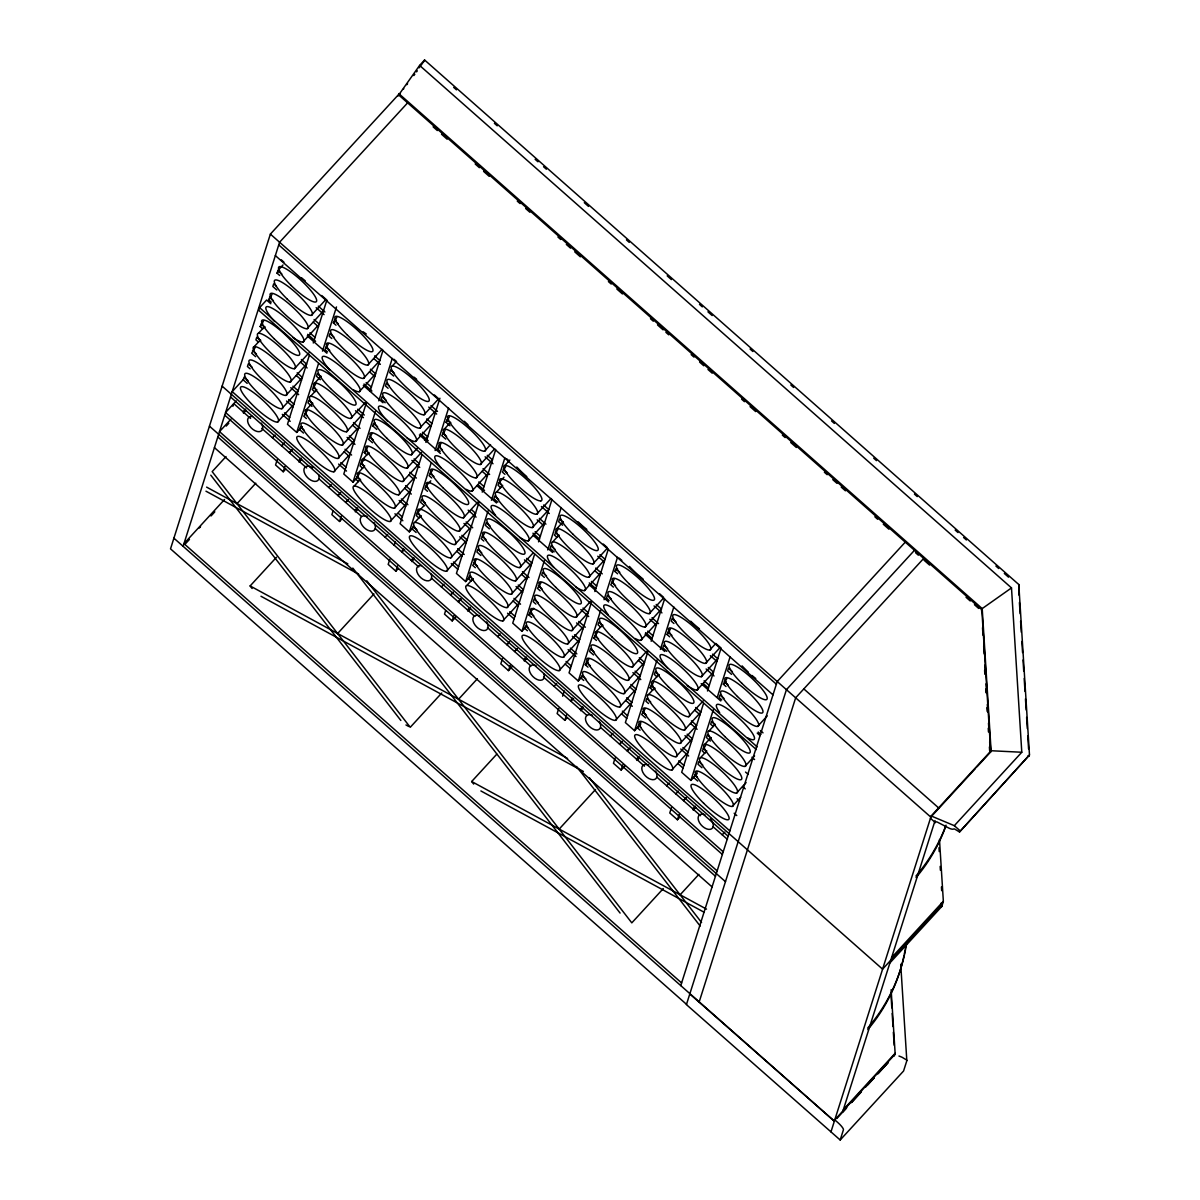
<?xml version="1.0" encoding="UTF-8"?>
<svg xmlns="http://www.w3.org/2000/svg" width="1200" height="1200" viewBox="0 0 1200 1200"><rect width="100%" height="100%" fill="white"/><g stroke="black" fill="none" stroke-linecap="round" stroke-linejoin="round"><path stroke-width="1.5" d="M976.995 766.845L990.735 751.89L981.825 609.735L398.415 94.725L270.375 234.105L170.52 548.85L686.595 1004.415M183.12 546.315L279.585 242.235L407.625 102.855M270.81 303.735L266.61 300.03L259.605 307.65L258.75 310.32L756.39 749.61M232.905 406.275L233.745 403.605L236.415 400.995M255.06 347.76L251.685 353.19L255.63 356.67M262.785 328.845L260.145 326.52L263.535 321.09M271.245 302.16L268.605 299.835L271.995 294.42M279.705 275.49L277.065 273.165L277.92 270.495L282.99 264.975M309.345 355.365L287.475 424.29L296.7 432.435L301.65 427.035M313.275 342.99L326.73 300.57M277.2 459.765L275.55 464.985L283.23 471.765L285.75 469.02M935.34 822.57A12.03 2.49 42.6 0 1 937.365 822.12L949.155 828.225A26.625 5.49 42.6 0 0 953.64 829.02A9.87 2.04 42.6 0 1 954.66 829.05L959.52 831.975L1029.48 754.965L1018.8 584.535L424.59 60L419.61 65.43L398.055 95.88L400.215 93.51M283.23 471.765L284.88 466.545M296.7 432.435L318.555 363.495M322.485 351.12L336.495 306.93M303.495 433.065L299.535 429.57L300.39 426.915L304.335 430.395M307.155 410.805L303.765 416.235L306.405 418.56M315.615 384.135L312.24 389.565L314.865 391.89M328.305 344.13L324.93 349.56L327.555 351.885M336.015 325.2L333.39 322.875L336.765 317.46M424.59 60L423.42 62.205M366.225 403.305L343.8 474.015L353.01 482.145L356.73 478.095M370.14 390.93L383.04 350.28M332.97 511.23L331.875 514.695L339.555 521.475L342.06 518.745M339.555 521.475L341.205 516.27M353.01 482.145L375.435 411.45M378.795 400.845L392.265 358.41M359.235 473.865L355.86 479.295L358.485 481.62M364.74 459.15L360.93 463.29L360.09 465.945L362.715 468.27M366.96 454.935L364.32 452.61L367.695 447.195M371.925 433.845L368.55 439.275L372.495 442.77M376.725 429.435L372.78 425.94L373.635 423.27L377.58 426.765M421.98 454.785L400.11 523.725L409.32 531.855L413.04 527.82M425.91 442.41L439.92 398.235M389.835 559.215L388.185 564.405L395.865 571.185L398.385 568.455M394.23 545.34L395.34 541.875M395.865 571.185L397.515 565.995M401.91 552.12L403.02 548.655M409.32 531.855L431.19 462.93M435.12 450.555L448.575 408.135M423.585 506.1L417.255 513L416.4 515.67L419.04 517.995M430.785 480.81L425.715 486.33L424.875 488.985L427.5 491.31M432.48 470.235L429.105 475.65L431.73 477.975M440.19 451.305L437.565 448.98L440.94 443.55M445.17 430.215L441.795 435.645L445.74 439.125M449.97 425.79L446.025 422.31L449.4 416.88M478.86 502.74L456.435 573.435L465.645 581.58L469.365 577.53M482.22 492.135L495.675 449.715M445.605 610.65L444.51 614.13L452.19 620.91L455.955 616.8M452.19 620.91L453.84 615.69M465.645 581.58L488.07 510.87M491.43 500.265L504.885 457.845M476.1 559.95L472.725 565.38L475.35 567.705M484.56 533.28L481.185 538.71L483.81 541.035M504.015 477.18L498.96 482.685L498.105 485.355L500.745 487.68M505.725 466.59L502.335 472.02L504.975 474.345M534.615 554.22L512.745 623.145L521.955 631.29L525.675 627.24M538.53 541.845L552 499.425M502.47 658.62L500.82 663.84L508.5 670.62L512.265 666.51M508.5 670.62L510.15 665.4M521.955 631.29L544.395 560.58M547.755 549.975L561.21 507.555M531.675 617.415L529.035 615.09L529.89 612.42L533.685 608.295M540.885 582.99L537.495 588.42L540.135 590.745M557.805 529.65L554.43 535.065L557.055 537.39M591.495 602.16L569.055 672.87L578.28 681L581.985 676.95M594.855 591.555L608.31 549.135M558.78 708.36L557.13 713.55L564.81 720.33L567.33 717.6M562.635 696.21L564.285 691.02M564.81 720.33L566.46 715.125M571.965 697.8L570.87 701.265L573.54 698.595M578.28 681L600.705 610.305M604.065 599.7L617.52 557.265M587.985 667.125L585.36 664.815L588.735 659.385M596.445 640.455L593.82 638.13L597.195 632.715M614.115 579.36L610.74 584.79L613.38 587.115M617.61 573.78L614.97 571.455L615.825 568.785L619.77 572.265M647.805 651.87L625.38 722.58L634.59 730.71L640.785 723.975M651.165 641.265L664.62 598.845M615.105 758.055L613.455 763.275L621.135 770.04L624.9 765.945M621.135 770.04L622.785 764.835M634.59 730.71L657.015 660.015M660.39 649.41L673.845 606.99M640.83 722.43L637.44 727.86L640.08 730.185M645.06 709.095L641.67 714.525L645.63 718.005M652.77 690.165L650.13 687.855L653.52 682.425M669.69 636.825L667.065 634.5L670.44 629.07M703.56 703.365L681.69 772.29L690.915 780.435L697.095 773.685M707.49 690.99L720.945 648.57M671.43 807.765L669.765 812.985L677.445 819.765L679.965 817.02M677.445 819.765L679.11 814.545M690.915 780.435L713.34 709.725M717.27 697.35L730.155 656.7M697.14 772.14L693.765 777.57L697.71 781.065M705.6 745.47L702.225 750.9L704.85 753.225M726.015 686.535L723.375 684.21L726.75 678.795M680.76 985.605L777.225 681.525L905.265 542.145M699.195 1001.88L795.66 697.8L923.7 558.42M981.465 610.89L982.2 608.595L1011.495 587.91L419.61 65.43M898.965 1056.045A9.555 2.16 19.5 0 1 902.145 1057.305L906.39 1059.87A7.695 1.74 19.5 0 1 906.81 1060.785L903.57 1071L840.18 1140L830.97 1131.87L931.185 815.97L991.095 750.735L982.2 608.595L398.775 93.585M935.055 820.59L842.52 1112.295L846.315 1108.185M840.18 1140L843.435 1129.77A8.235 1.695 42.6 0 0 837.855 1122.57L834.78 1119.855L894.765 1054.56M1018.8 584.535L1018.965 595.14M959.52 831.975L1029.48 754.965M941.64 906.45L942.495 903.78L882.585 969.15L222.135 386.145M894.27 1055.97L895.125 1053.3L891.135 989.715M889.905 962.925L941.655 906.6L943.35 901.26L939.48 839.535M990.735 751.89L991.095 750.735L1021.785 752.25L1011.495 587.91M419.82 66.765L422.7 63.06M413.835 75.585L414.825 74.265M406.815 84.675L407.58 83.76M277.065 273.165L279.6 270.405M268.605 299.835L271.14 297.075M260.145 326.52L262.68 323.76M308.865 352.98L294.42 368.7A25.275 5.22 42.6 0 1 269.985 352.14A25.785 5.325 42.6 0 1 258.45 333.3L264.72 326.505M305.835 365.01L290.19 382.035A25.275 5.22 42.6 0 1 265.755 365.475A25.785 5.325 42.6 0 1 254.22 346.635L260.49 339.84M243.615 379.2L232.2 391.62L729.84 830.91M311.34 315.345L325.785 299.625M307.11 328.695A25.785 5.325 42.6 0 0 295.575 309.855A25.275 5.22 42.6 0 0 271.14 293.295A25.785 5.325 42.6 0 0 282.675 312.12A25.275 5.22 42.6 0 0 307.11 328.695L322.755 311.655M230.925 419.205L219.51 431.625L717.15 870.915M293.04 337.635A25.275 5.22 42.6 0 0 302.88 342.03L317.325 326.295M226.215 426.075L228.81 423.255M333.39 322.875L335.925 320.115M226.02 456.555L212.175 471.63L410.25 727.29L441.735 693.015M285.96 395.385A25.785 5.325 42.6 0 0 274.425 376.545A25.275 5.22 42.6 0 0 249.99 359.97A25.785 5.325 42.6 0 0 261.525 378.81A25.275 5.22 42.6 0 0 285.96 395.385L301.605 378.345M281.73 408.72A25.785 5.325 42.6 0 0 270.195 389.88A25.275 5.22 42.6 0 0 245.76 373.305A25.785 5.325 42.6 0 0 257.295 392.145A25.275 5.22 42.6 0 0 281.73 408.72L297.375 391.68M277.5 422.055A25.785 5.325 42.6 0 0 265.965 403.215A25.275 5.22 42.6 0 0 241.53 386.655A25.785 5.325 42.6 0 0 253.065 405.48A25.275 5.22 42.6 0 0 277.5 422.055L293.145 405.015M365.175 402.69L350.73 418.41A25.275 5.22 42.6 0 1 326.31 401.85A25.785 5.325 42.6 0 1 314.775 383.01L321.03 376.215M362.145 414.72L346.5 431.745A25.275 5.22 42.6 0 1 322.08 415.185A25.785 5.325 42.6 0 1 310.53 396.345L316.8 389.55M356.715 429.36L342.27 445.08A25.275 5.22 42.6 0 1 317.85 428.52A25.785 5.325 42.6 0 1 306.3 409.695L312.57 402.885M224.535 499.5L183.975 543.66L681.615 982.95M185.655 543.555L189.465 539.415M211.02 515.97L214.815 511.83M284.13 443.13L281.61 445.875L284.28 443.25M299.535 429.57L302.07 426.81M237 503.67L255.795 483.21M367.665 365.07A25.785 5.325 42.6 0 0 356.13 346.23A25.275 5.22 42.6 0 0 331.695 329.67A25.785 5.325 42.6 0 0 343.23 348.51A25.275 5.22 42.6 0 0 367.665 365.07L382.095 349.335M291.81 449.91L289.29 452.655L291.96 450.03M363.435 378.405A25.785 5.325 42.6 0 0 351.9 359.58A25.275 5.22 42.6 0 0 327.465 343.005A25.785 5.325 42.6 0 0 339 361.845A25.275 5.22 42.6 0 0 363.435 378.405L379.08 361.365M353.565 389.94A25.275 5.22 42.6 0 0 359.205 391.74L374.835 374.7M392.235 366.045A25.275 5.22 42.6 0 1 416.67 382.62A25.785 5.325 42.6 0 1 428.205 401.445A25.275 5.22 42.6 0 1 403.77 384.885A25.785 5.325 42.6 0 1 392.235 366.045L396 361.965M338.04 458.43A25.785 5.325 42.6 0 0 326.505 439.59A25.275 5.22 42.6 0 0 302.07 423.03A25.785 5.325 42.6 0 0 313.62 441.855A25.275 5.22 42.6 0 0 338.04 458.43L353.685 441.39M372.78 425.94L375.315 423.18M333.81 471.765A25.785 5.325 42.6 0 0 322.275 452.925A25.275 5.22 42.6 0 0 297.84 436.365A25.785 5.325 42.6 0 0 309.375 455.205A25.275 5.22 42.6 0 0 333.81 471.765L348.255 456.045M364.32 452.61L366.855 449.85M414.24 477.765L398.595 494.805A25.275 5.22 42.6 0 1 374.16 478.245A25.785 5.325 42.6 0 1 362.625 459.405L368.88 452.595M252.105 588.495L250.125 585.945L276.525 557.205M410.01 491.1L394.35 508.14A25.275 5.22 42.6 0 1 369.93 491.58A25.785 5.325 42.6 0 1 358.395 472.74L364.65 465.93M340.455 492.84L337.935 495.585L340.59 492.96M405.78 504.435L390.12 521.475A25.275 5.22 42.6 0 1 365.7 504.915A25.785 5.325 42.6 0 1 354.165 486.075L360.42 479.28M423.975 414.78A25.785 5.325 42.6 0 0 412.44 395.955A25.275 5.22 42.6 0 0 388.005 379.38A25.785 5.325 42.6 0 0 399.54 398.22A25.275 5.22 42.6 0 0 423.975 414.78L438.42 399.06M419.745 428.13A25.785 5.325 42.6 0 0 408.21 409.29A25.275 5.22 42.6 0 0 383.775 392.715A25.785 5.325 42.6 0 0 395.31 411.555A25.275 5.22 42.6 0 0 419.745 428.13L435.39 411.075M407.19 438.06A25.275 5.22 42.6 0 0 415.515 441.465L429.96 425.73M411.285 454.785L417.3 448.245M424.515 440.37L426.93 437.76M446.025 422.31L448.56 419.55M407.055 468.135A25.785 5.325 42.6 0 0 395.52 449.295A25.275 5.22 42.6 0 0 371.085 432.735A25.785 5.325 42.6 0 0 382.62 451.56A25.275 5.22 42.6 0 0 407.055 468.135L421.5 452.4M494.73 448.77L480.285 464.49A25.275 5.22 42.6 0 1 455.865 447.93A25.785 5.325 42.6 0 1 444.33 429.09L450.585 422.295M402.825 481.47A25.785 5.325 42.6 0 0 391.29 462.63A25.275 5.22 42.6 0 0 366.855 446.07A25.785 5.325 42.6 0 0 378.39 464.895A25.275 5.22 42.6 0 0 402.825 481.47L418.47 464.43M437.565 448.98L440.1 446.22M466.32 540.825L450.675 557.85A25.275 5.22 42.6 0 1 426.24 541.29A25.785 5.325 42.6 0 1 414.705 522.45L420.975 515.655M484.53 451.17A25.785 5.325 42.6 0 0 472.995 432.33A25.275 5.22 42.6 0 0 448.56 415.755A25.785 5.325 42.6 0 0 460.095 434.595A25.275 5.22 42.6 0 0 484.53 451.17L490.545 444.6M476.07 477.84A25.785 5.325 42.6 0 0 464.535 459A25.275 5.22 42.6 0 0 440.1 442.425A25.785 5.325 42.6 0 0 451.635 461.265A25.275 5.22 42.6 0 0 476.07 477.84L491.7 460.8M337.605 633.525L373.95 593.97M466.2 489.36A25.275 5.22 42.6 0 0 471.84 491.175L487.47 474.135M540.84 500.88A25.275 5.22 42.6 0 1 516.405 484.305A25.785 5.325 42.6 0 1 504.87 465.465L509.88 460.035M463.38 517.845A25.785 5.325 42.6 0 0 451.83 499.005A25.275 5.22 42.6 0 0 427.395 482.445A25.785 5.325 42.6 0 0 438.945 501.285A25.275 5.22 42.6 0 0 463.38 517.845L477.81 502.11M459.135 531.18A25.785 5.325 42.6 0 0 447.6 512.355A25.275 5.22 42.6 0 0 423.165 495.78A25.785 5.325 42.6 0 0 434.715 514.62A25.275 5.22 42.6 0 0 459.15 531.18L474.78 514.14M548.025 510.51L532.38 527.55A25.275 5.22 42.6 0 1 507.945 510.975A25.785 5.325 42.6 0 1 496.41 492.15L502.68 485.34M454.905 544.515A25.785 5.325 42.6 0 0 443.37 525.69A25.275 5.22 42.6 0 0 418.935 509.115A25.785 5.325 42.6 0 0 430.47 527.955A25.275 5.22 42.6 0 0 454.905 544.515L469.35 528.795M446.445 571.2A25.785 5.325 42.6 0 0 434.91 552.36A25.275 5.22 42.6 0 0 410.475 535.785A25.785 5.325 42.6 0 0 422.01 554.625A25.275 5.22 42.6 0 0 446.445 571.2L460.89 555.465M453.075 592.275L450.57 595.005L453.225 592.395M466.8 585.51A25.275 5.22 42.6 0 1 491.235 602.07A25.785 5.325 42.6 0 1 502.77 620.91A25.275 5.22 42.6 0 1 478.335 604.335A25.785 5.325 42.6 0 1 466.8 585.51L473.055 578.7M536.61 514.215A25.785 5.325 42.6 0 0 525.075 495.375A25.275 5.22 42.6 0 0 500.64 478.815A25.785 5.325 42.6 0 0 512.175 497.64A25.275 5.22 42.6 0 0 536.61 514.215L551.055 498.48M460.755 599.055L458.25 601.785L460.905 599.175M519.825 537.48A25.275 5.22 42.6 0 0 528.15 540.885L543.795 523.845M519.69 567.555A25.785 5.325 42.6 0 0 508.155 548.73A25.275 5.22 42.6 0 0 483.72 532.155A25.785 5.325 42.6 0 0 495.255 550.995A25.275 5.22 42.6 0 0 519.69 567.555L532.92 553.14M607.365 548.19L592.92 563.925A25.275 5.22 42.6 0 1 568.5 547.365A25.785 5.325 42.6 0 1 556.965 528.525L563.22 521.715M515.46 580.905A25.785 5.325 42.6 0 0 503.925 562.065A25.275 5.22 42.6 0 0 479.49 545.49A25.785 5.325 42.6 0 0 491.025 564.33A25.275 5.22 42.6 0 0 515.46 580.905L531.105 563.865M604.335 560.22L588.69 577.26A25.275 5.22 42.6 0 1 564.27 560.7A25.785 5.325 42.6 0 1 552.72 541.86L558.99 535.05M511.23 594.24A25.785 5.325 42.6 0 0 499.695 575.4A25.275 5.22 42.6 0 0 475.26 558.825A25.785 5.325 42.6 0 0 486.795 577.665A25.275 5.22 42.6 0 0 511.23 594.24L526.875 577.2M507 607.575A25.785 5.325 42.6 0 0 495.465 588.735A25.275 5.22 42.6 0 0 471.03 572.16A25.785 5.325 42.6 0 0 482.565 591A25.275 5.22 42.6 0 0 507 607.575L522.645 590.535M502.755 620.91L518.415 603.87M529.035 615.09L531.57 612.33M509.4 641.985L506.88 644.73L509.55 642.105M458.55 699.255L477.345 678.78M517.08 648.765L514.56 651.51L517.23 648.885M576.135 587.205A25.275 5.22 42.6 0 0 584.475 590.595L600.105 573.555M614.97 571.455L617.505 568.695M576 617.28A25.785 5.325 42.6 0 0 564.465 598.44A25.275 5.22 42.6 0 0 540.03 581.865A25.785 5.325 42.6 0 0 551.565 600.705A25.275 5.22 42.6 0 0 576 617.28L590.445 601.545M571.77 630.615A25.785 5.325 42.6 0 0 560.235 611.775A25.275 5.22 42.6 0 0 535.8 595.2A25.785 5.325 42.6 0 0 547.335 614.04A25.275 5.22 42.6 0 0 571.77 630.615L587.415 613.575M567.54 643.95A25.785 5.325 42.6 0 0 556.005 625.11A25.275 5.22 42.6 0 0 531.57 608.55A25.785 5.325 42.6 0 0 543.105 627.375A25.275 5.22 42.6 0 0 567.54 643.95L583.185 626.91M563.31 657.285L578.955 640.245M559.08 670.62A25.785 5.325 42.6 0 0 547.545 651.78A25.275 5.22 42.6 0 0 523.11 635.22A25.785 5.325 42.6 0 0 534.645 654.06A25.275 5.22 42.6 0 0 559.08 670.62L574.725 653.58M646.755 651.255L632.31 666.975A25.275 5.22 42.6 0 1 607.89 650.415A25.785 5.325 42.6 0 1 596.355 631.59L602.61 624.78M593.82 638.13L596.355 635.37M473.655 784.065L471.675 781.515L496.83 754.14M585.36 664.815L587.895 662.055M649.245 613.635A25.785 5.325 42.6 0 0 637.71 594.81A25.275 5.22 42.6 0 0 613.275 578.235A25.785 5.325 42.6 0 0 624.81 597.075A25.275 5.22 42.6 0 0 649.245 613.635L663.69 597.915M645.015 626.985A25.785 5.325 42.6 0 0 633.48 608.145A25.275 5.22 42.6 0 0 609.045 591.57A25.785 5.325 42.6 0 0 620.58 610.41A25.275 5.22 42.6 0 0 645.015 626.985L660.66 609.945M640.785 640.305L656.43 623.28M667.065 634.5L669.585 631.74M628.095 680.325A25.785 5.325 42.6 0 0 616.56 661.485A25.275 5.22 42.6 0 0 592.125 644.925A25.785 5.325 42.6 0 0 603.66 663.75A25.275 5.22 42.6 0 0 628.095 680.325L643.74 663.285M623.865 693.66A25.785 5.325 42.6 0 0 612.33 674.82A25.275 5.22 42.6 0 0 587.895 658.26A25.785 5.325 42.6 0 0 599.43 677.1A25.275 5.22 42.6 0 0 623.865 693.66L639.51 676.62M619.635 706.995A25.785 5.325 42.6 0 0 608.1 688.17A25.275 5.22 42.6 0 0 583.665 671.595A25.785 5.325 42.6 0 0 595.2 690.435A25.275 5.22 42.6 0 0 619.635 706.995L635.28 689.955M615.405 720.33A25.785 5.325 42.6 0 0 603.87 701.505A25.275 5.22 42.6 0 0 579.435 684.93A25.785 5.325 42.6 0 0 590.97 703.77A25.275 5.22 42.6 0 0 615.405 720.345L631.035 703.29M703.08 700.98L688.635 716.7A25.275 5.22 42.6 0 1 664.2 700.14A25.785 5.325 42.6 0 1 652.665 681.3L658.935 674.49M650.13 687.855L652.665 685.095M700.05 712.995L684.405 730.035A25.275 5.22 42.6 0 1 659.97 713.475A25.785 5.325 42.6 0 1 648.435 694.635L654.705 687.825M622.035 741.42L619.515 744.15L622.185 741.525M709.8 650.025A25.785 5.325 42.6 0 0 698.25 631.185A25.275 5.22 42.6 0 0 673.815 614.61A25.785 5.325 42.6 0 0 685.365 633.45A25.275 5.22 42.6 0 0 709.8 650.025L715.8 643.455L721.185 648.135M705.57 663.36A25.785 5.325 42.6 0 0 694.02 644.52A25.275 5.22 42.6 0 0 669.585 627.945A25.785 5.325 42.6 0 0 681.135 646.785A25.275 5.22 42.6 0 0 705.57 663.36L720 647.625M629.715 748.2L627.195 750.93L629.865 748.305M559.155 829.11L595.5 789.54M701.34 676.695A25.785 5.325 42.6 0 0 689.79 657.855A25.275 5.22 42.6 0 0 665.355 641.28A25.785 5.325 42.6 0 0 676.905 660.12A25.275 5.22 42.6 0 0 701.34 676.695L716.97 659.655M687.27 685.635A25.275 5.22 42.6 0 0 697.095 690.03L712.74 672.99M723.375 684.21L725.91 681.45M680.175 743.37A25.785 5.325 42.6 0 0 668.64 724.545A25.275 5.22 42.6 0 0 644.205 707.97A25.785 5.325 42.6 0 0 655.74 726.81A25.275 5.22 42.6 0 0 680.175 743.37L695.82 726.33M675.945 756.72A25.785 5.325 42.6 0 0 664.41 737.88A25.275 5.22 42.6 0 0 639.975 721.305A25.785 5.325 42.6 0 0 651.51 740.145A25.275 5.22 42.6 0 0 675.945 756.72L691.59 739.68M671.715 770.055A25.785 5.325 42.6 0 0 660.18 751.215A25.275 5.22 42.6 0 0 635.745 734.64A25.785 5.325 42.6 0 0 647.28 753.48A25.275 5.22 42.6 0 0 671.715 770.055L687.36 753.015M754.575 755.925L744.945 766.41A25.275 5.22 42.6 0 1 720.525 749.85A25.785 5.325 42.6 0 1 708.99 731.01L715.245 724.215M704.76 744.345A25.275 5.22 42.6 0 1 729.195 760.92A25.785 5.325 42.6 0 1 740.73 779.76A25.275 5.22 42.6 0 1 716.295 763.185A25.785 5.325 42.6 0 1 704.76 744.345L711.015 737.55M746.115 782.595L736.485 793.08A25.275 5.22 42.6 0 1 712.065 776.52A25.785 5.325 42.6 0 1 700.53 757.68L706.785 750.885M675.84 793.86L678.345 791.13M686.025 797.91L683.52 800.64L686.175 798.03M914.49 550.29L786.435 689.67L686.415 1004.61L830.97 1131.87M757.65 726.405A25.785 5.325 42.6 0 0 746.115 707.565A25.275 5.22 42.6 0 0 721.68 691.005A25.785 5.325 42.6 0 0 733.215 709.83A25.275 5.22 42.6 0 0 757.65 726.405L767.265 715.92M732.27 806.43A25.785 5.325 42.6 0 0 720.735 787.59A25.275 5.22 42.6 0 0 696.3 771.015A25.785 5.325 42.6 0 0 707.835 789.855A25.275 5.22 42.6 0 0 732.27 806.43L740.685 797.25M663.285 888.585L631.8 922.86L366.825 580.845M680.1 894.825L698.895 874.35M975.585 768.375L930.81 817.11L270.375 234.105M931.185 815.97L954.315 825.675L1021.785 752.25M891.6 957.585L943.35 901.26M843.375 1109.625L895.125 1053.3M836.85 1118.475L846.825 1107.57M851.82 1102.125L860.565 1092.585M865.545 1087.14L874.29 1077.6M878.025 1073.52L888.015 1062.63M851.355 1102.68L861.465 1091.685M867.765 1084.83L874.08 1077.96M877.86 1073.835L887.955 1062.84M242.97 411.75L245.625 409.125M243.45 413.1L246.105 410.49M272.4 437.73L275.055 435.12M298.515 460.785L301.17 458.16M298.995 462.135L301.65 459.525M328.725 487.44L331.38 484.83M354.825 510.495L357.495 507.87M355.32 511.86L357.975 509.235M385.035 537.165L387.69 534.54M401.925 552.075L404.595 549.45M411.15 560.205L413.805 557.595M411.63 561.57L414.285 558.945M441.345 586.875L444.015 584.25M467.46 609.93L470.13 607.305M467.94 611.28L470.61 608.655M497.67 636.585L500.325 633.975M523.785 659.64L526.44 657.015M524.265 660.99L526.92 658.38M553.98 686.31L556.65 683.685M580.095 709.35L582.75 706.725M580.575 710.715L583.245 708.09M610.305 736.02L612.96 733.395M636.42 759.06L639.075 756.45M636.9 760.425L639.555 757.8M666.615 785.73L669.285 783.105M692.73 808.785L695.385 806.16M693.21 810.135L695.88 807.51M722.175 834.765L724.83 832.14M199.965 526.98L200.535 526.5L199.245 527.895L199.83 527.4M1027.92 756L1029.045 756.285M206.625 487.125L347.85 563.865M205.965 491.19L358.695 574.185M250.125 585.945L567.585 758.46M260.985 596.265L583.38 771.45M405.975 724.965L408.825 726.51M471.675 781.515L706.53 909.135M480.885 790.95L704.235 912.315M689.805 993.945L834.36 1121.19L173.91 538.185M453.675 87.375L456.48 89.85M494.4 123.33L497.22 125.82M535.14 159.3L537.96 161.775M543.57 166.74L546.39 169.215M584.31 202.695L588.525 206.415M626.46 239.895L629.265 242.385M667.185 275.865L671.4 279.585M699.495 304.38L702.315 306.87M707.925 311.82L712.14 315.54M750.075 349.02L752.88 351.51M790.815 384.99L793.62 387.465M831.54 420.945L834.36 423.42M873.69 458.145L876.495 460.635M914.43 494.115L917.235 496.59M955.17 530.07L957.975 532.545M963.6 537.51L966.405 539.985M995.895 566.025L998.715 568.515M1004.325 573.465L1008.54 577.185M433.11 126.825L437.325 130.545M441.525 134.25L447.135 139.2M475.185 163.965L479.4 167.685M483.6 171.39L489.21 176.34M517.26 201.105L520.065 203.58M525.675 208.53L529.875 212.25M557.925 237.015L560.73 239.49M566.34 244.44L570.555 248.145M574.755 251.865L580.365 256.815M608.415 281.58L611.22 284.055M616.83 289.005L622.44 293.955M650.49 318.72L653.295 321.195M657.495 324.9L663.105 329.865M665.91 332.34L668.715 334.815M691.155 354.615L693.96 357.09M699.57 362.04L703.785 365.76M707.985 369.48L712.2 373.185M741.645 399.195L744.45 401.67M750.06 406.62L755.67 411.57M782.325 435.09L785.13 437.565M790.74 442.515L796.35 447.465M824.385 472.23L827.19 474.705M832.8 479.655L837.015 483.375M841.215 487.08L845.43 490.8M874.875 516.795L877.68 519.27M883.29 524.22L888.9 529.185M915.555 552.705L918.36 555.18M923.97 560.13L929.58 565.08M966.045 597.27L970.245 600.975M974.46 604.695L978.66 608.415M803.82 688.905L938.985 808.215M954.315 825.675L959.94 830.64M930.45 818.265L935.34 822.585M278.745 244.905L776.37 684.195M281.295 259.83L283.935 262.155M321.69 295.485L326.955 300.135M393.93 359.25L396.57 361.575M434.325 394.92L438.285 398.4M506.565 458.685L509.205 461.01M603.285 544.05L607.23 547.545M619.2 558.105L621.84 560.43M659.595 593.775L663.54 597.255M275.355 255.57L772.995 694.86M277.92 270.495L281.865 273.99M318.315 306.15L324.9 311.97M334.23 320.205L338.19 323.7M374.625 355.875L379.89 360.525M394.5 373.41L390.555 369.93L389.7 372.6L393.66 376.08M430.95 405.585L437.52 411.39M446.865 419.64L450.81 423.12M487.26 455.295L492.525 459.945M503.19 469.35L507.135 472.845M543.585 505.005L548.85 509.655M563.445 522.555L559.5 519.075L558.66 521.73L562.605 525.225M599.895 554.73L605.16 559.38M656.205 604.44L661.485 609.09M676.08 621.975L672.135 618.495L671.295 621.165L673.92 623.49M712.53 654.15L717.795 658.8M732.405 671.7L728.445 668.205L727.605 670.875L731.55 674.37M316.155 307.665L324.045 314.64M373.785 358.545L380.37 364.35M428.775 407.085L436.68 414.06M485.1 456.81L493.005 463.77M541.41 506.52L549.315 513.495M597.735 556.23L604.32 562.035M654.045 605.94L661.95 612.915M710.37 655.665L716.955 661.47M276.315 286.155L273.69 283.83L272.835 286.5L276.795 289.995M314.085 319.5L319.35 324.135M333.945 337.035L330 333.555L329.16 336.21L331.785 338.535M370.395 369.21L375.66 373.86M388.95 385.59L386.325 383.265L385.47 385.935L388.11 388.26M426.72 418.92L431.985 423.57M442.635 432.975L446.58 436.47M483.03 468.63L489.615 474.45M498.96 482.685L501.585 485.01M539.355 518.355L545.925 524.16M555.27 532.41L559.215 535.89M595.665 568.065L602.25 573.87M611.58 582.12L615.54 585.6M651.975 617.775L658.56 623.595M667.905 631.83L671.85 635.325M708.3 667.485L713.565 672.135M724.215 681.54L728.175 685.035M313.23 322.155L318.495 326.805M369.555 371.88L374.82 376.53M425.865 421.59L431.13 426.24M482.19 471.3L487.455 475.95M537.18 519.855L543.765 525.66M594.825 570.735L600.09 575.385M649.815 619.275L656.4 625.095M706.14 669L714.03 675.975M269.46 297.165L273.405 300.66M309.855 332.835L315.12 337.485M325.77 346.89L329.715 350.37M366.165 382.545L371.43 387.195M386.04 400.08L382.095 396.6L381.24 399.27L385.185 402.75M422.49 432.255L427.755 436.905M438.405 446.31L442.35 449.805M478.8 481.965L484.065 486.615M498.675 499.515L494.73 496.035L493.875 498.69L497.82 502.185M535.11 531.69L540.39 536.34M554.985 549.225L551.04 545.745L550.2 548.415L554.145 551.895M591.435 581.4L596.7 586.05M611.31 598.935L607.35 595.455L606.51 598.125L609.15 600.45M647.745 631.11L653.01 635.76M667.62 648.66L663.675 645.165L662.82 647.835L666.78 651.33M704.07 680.835L709.335 685.47M723.945 698.37L719.985 694.89L719.145 697.545L721.77 699.87M760.38 730.545L763.02 732.87M307.68 334.335L315.585 341.31M364.005 384.045L371.91 391.02M420.315 433.77L428.22 440.73M477.96 484.635L484.53 490.455M532.95 533.19L539.535 538.995M589.275 582.9L595.86 588.72M645.585 632.625L652.17 638.43M703.215 683.49L708.48 688.14M758.22 732.045L760.86 734.37M307.26 335.91L326.88 353.235M363.33 385.41L382.95 402.735M419.4 434.91L440.43 453.465M476.88 485.64L496.5 502.965M532.95 535.14L552.57 552.465M589.02 584.64L608.64 601.965M645.09 634.14L664.71 651.465M701.16 683.64L720.78 700.95M757.23 733.125L760.035 735.6M259.605 307.65L757.23 746.94M261 323.85L264.945 327.33M301.395 359.505L306.66 364.155M321.255 377.04L317.31 373.56L316.47 376.23L320.415 379.71M357.705 409.215L364.29 415.035M414.015 458.925L419.295 463.575M429.945 472.995L433.89 476.475M471.66 509.805L475.605 513.3M490.215 526.185L486.255 522.705L485.415 525.375L489.36 528.855M526.65 558.36L531.915 563.01M546.525 575.895L542.58 572.415L541.725 575.085L544.365 577.41M582.975 608.07L588.24 612.72M602.85 625.62L598.89 622.125L598.05 624.795L600.675 627.12M639.285 657.795L644.55 662.43M659.16 675.33L655.215 671.85L654.36 674.505L657 676.83M695.61 707.505L700.875 712.155M714.165 723.885L711.525 721.56L710.685 724.23L713.31 726.555M751.92 757.215L754.56 759.54M300.54 362.175L307.125 367.98M355.545 410.73L363.435 417.69M411.855 460.44L419.76 467.415M468.18 510.15L476.07 517.125M524.49 559.86L531.075 565.68M580.815 609.585L588.705 616.545M638.445 660.45L643.71 665.1M694.755 710.175L700.02 714.825M260.715 340.665L256.77 337.185L255.915 339.855L258.555 342.18M297.165 372.84L302.43 377.49M313.08 386.895L315.72 389.22M353.475 422.55L360.06 428.37M369.39 436.605L373.35 440.1M409.785 472.275L416.37 478.08M425.715 486.33L428.34 488.655M466.11 521.985L472.695 527.79M482.025 536.04L485.985 539.52M522.42 571.695L529.005 577.515M538.35 585.75L542.295 589.245M578.745 621.405L585.33 627.225M594.66 635.46L598.62 638.955M635.055 671.13L640.32 675.78M650.985 685.185L654.93 688.665M691.38 720.84L696.645 725.49M711.24 738.375L707.295 734.895L706.455 737.565L710.4 741.045M296.31 375.51L301.575 380.16M352.635 425.22L357.9 429.87M408.945 474.93L414.21 479.58M463.95 523.485L470.535 529.305M521.58 574.365L526.845 579.015M576.585 622.92L583.155 628.725M632.895 672.63L640.8 679.605M690.525 723.51L697.11 729.315M745.53 772.065L748.17 774.375M252.525 350.52L256.485 354M292.92 386.175L298.2 390.825M312.795 403.725L308.85 400.23L308.01 402.9L311.955 406.395M349.245 435.885L354.51 440.535M365.16 449.955L369.12 453.435M405.555 485.61L410.82 490.26M425.43 503.145L421.485 499.665L420.63 502.335L424.59 505.815M461.88 535.32L467.145 539.97M481.755 552.855L477.795 549.375L476.955 552.045L480.9 555.525M518.19 585.03L523.455 589.68M538.065 602.58L534.12 599.085L533.265 601.755L535.905 604.08M574.515 634.755L579.78 639.39M594.39 652.29L590.43 648.81L589.59 651.465L593.535 654.96M630.825 684.465L636.09 689.115M650.7 702L646.755 698.52L645.9 701.19L648.54 703.515M687.15 734.175L692.415 738.825M703.065 748.23L705.705 750.555M290.76 387.69L298.665 394.65M347.085 437.4L354.975 444.375M404.715 488.28L411.3 494.085M459.72 536.82L466.29 542.64M516.03 586.545L522.615 592.35M572.355 636.255L578.925 642.06M629.985 687.135L635.25 691.785M684.975 735.675L691.56 741.495M742.62 786.555L745.245 788.88M252.255 367.35L248.295 363.855L247.455 366.525L250.095 368.85M288.69 399.51L293.955 404.16M304.62 413.565L307.245 415.89M345.015 449.235L351.6 455.04M360.93 463.29L363.57 465.615M401.325 498.945L407.91 504.75M417.255 513L421.2 516.48M457.65 548.655L464.235 554.475M473.565 562.71L477.525 566.205M513.96 598.365L520.545 604.185M529.89 612.42L533.835 615.915M570.285 648.09L576.87 653.895M586.2 662.145L590.145 665.625M626.595 697.8L631.86 702.45M642.525 711.855L646.47 715.335M682.92 747.51L688.185 752.16M702.78 765.06L698.835 761.565L697.995 764.235L701.94 767.715M286.53 401.025L293.115 406.83M344.16 451.89L349.44 456.54M399.165 500.445L405.75 506.265M456.795 551.325L462.06 555.975M513.12 601.035L518.385 605.685M568.125 649.59L576.015 656.565M625.755 700.47L632.34 706.275M680.745 749.025L688.65 755.985M737.07 798.735L739.695 801.06M248.025 380.685L244.065 377.19L243.225 379.86L247.17 383.355M284.46 412.845L289.725 417.495M340.785 462.57L346.05 467.22M356.7 476.625L360.66 480.105M398.415 513.435L402.36 516.93M416.97 529.815L413.025 526.335L412.17 529.005L416.13 532.485M453.42 561.99L458.685 566.64M473.295 579.54L469.335 576.045L468.495 578.715L471.12 581.04M509.73 611.715L514.995 616.35M528.285 628.095L525.66 625.77L524.805 628.425L527.445 630.75M566.055 661.425L571.32 666.075M585.915 678.96L581.97 675.48L581.13 678.15L583.755 680.475M622.365 711.135L627.63 715.785M638.295 725.19L640.92 727.515M678.69 760.845L683.955 765.495M694.605 774.9L697.245 777.225M282.3 414.36L290.205 421.335M338.625 464.07L346.515 471.045M394.935 513.78L402.84 520.755M451.26 563.505L457.83 569.31M507.57 613.215L514.155 619.02M565.2 664.095L570.465 668.745M621.525 713.805L626.79 718.455M677.835 763.515L683.1 768.165M734.16 813.225L736.785 815.55M230.505 396.945L728.145 836.235M250.575 418.455L233.745 403.605L225.57 412.515L723.21 851.805M261.78 428.355L306.645 467.955M319.26 479.1L361.305 516.225M375.33 528.6L418.785 566.955M431.4 578.085L474.855 616.455M487.47 627.585L530.925 665.955M543.54 677.085L586.995 715.44M601.02 727.815L644.475 766.185M657.09 777.315L700.545 815.685M713.16 826.815L727.44 839.415M224.73 415.17L722.37 854.46M209.445 426.15L725.52 881.715M217.815 436.965L715.455 876.255M214.44 447.63L712.065 886.92M589.365 777.705L701.565 922.515M576.525 766.455L700.17 926.04M352.815 568.095L620.1 913.08M210.78 475.155L400.845 720.465M1019.415 602.55L1020.12 613.665M1020.585 621.075L1021.275 632.175M1021.86 641.445L1022.55 652.56M1023.015 659.97L1023.72 671.085M1024.185 678.495L1024.995 691.455M1025.46 698.865L1026.15 709.98M1026.615 717.39L1027.305 728.505M1027.77 735.915L1028.58 748.89M982.515 627.72L982.995 635.205M983.685 646.425L984.165 653.91M984.855 665.13L985.455 674.475M986.04 683.835L986.625 693.18M987.315 704.415L987.795 711.885M988.5 723.12L988.965 730.59M989.67 741.825L990.255 751.17M984.615 670.335L984.84 674.07M985.785 689.01L986.01 692.745M986.955 707.7L987.18 711.435M988.245 728.25L988.47 731.985M989.415 746.94L989.64 750.675M938.985 847.725L939.225 851.565M940.155 866.415L940.395 870.27M941.445 886.965L941.67 890.7M941.415 902.715L941.655 906.6M900.72 964.26L906.81 1060.53M890.985 994.815L891.81 1007.895M892.17 1013.49L892.995 1026.555M893.355 1032.165L894.18 1045.23M906.615 943.14A176.97 172.365 17.6 0 1 867.75 1027.995M902.775 961.02A176.97 172.365 17.6 0 1 867.825 1029.585M905.97 944.4A176.97 172.365 17.6 0 1 905.325 948.585M905.085 949.98A176.97 172.365 17.6 0 1 904.305 954.135M904.02 955.515A176.97 172.365 17.6 0 1 903.105 959.655M261.345 423.135A9.255 5.505 45.4 0 1 259.035 431.7A9.255 5.505 45.4 0 1 248.325 423.675A9.255 5.505 45.4 0 1 252.495 416.49M318.585 474.84A9.255 5.505 45.4 0 1 312.885 481.05A9.255 5.505 45.4 0 1 303.9 470.19A9.255 5.505 45.4 0 1 312.72 467.745M373.98 522.555A9.255 5.505 45.4 0 1 371.085 531.135A9.255 5.505 45.4 0 1 360.495 521.775A9.255 5.505 45.4 0 1 367.065 516.45M431.22 574.26A9.255 5.505 45.4 0 1 426.78 580.785A9.255 5.505 45.4 0 1 417.015 572.145A9.255 5.505 45.4 0 1 421.455 565.635M486.615 621.99A9.255 5.505 45.4 0 1 483.705 630.555A9.255 5.505 45.4 0 1 473.13 621.21A9.255 5.505 45.4 0 1 479.7 615.885M543.855 673.695A9.255 5.505 45.4 0 1 538.785 680.085A9.255 5.505 45.4 0 1 529.29 670.275A9.255 5.505 45.4 0 1 536.01 665.595M599.235 721.41A9.255 5.505 45.4 0 1 596.34 729.99A9.255 5.505 45.4 0 1 585.75 720.63A9.255 5.505 45.4 0 1 592.335 715.305M655.56 771.12A9.255 5.505 45.4 0 1 652.665 779.7A9.255 5.505 45.4 0 1 642.075 770.355A9.255 5.505 45.4 0 1 648.645 765.03M710.52 818.91A9.255 5.505 45.4 0 1 710.115 829.365A9.255 5.505 45.4 0 1 698.595 820.725A9.255 5.505 45.4 0 1 704.97 814.74M946.035 825.165A176.97 172.365 17.6 0 1 915.99 875.955M945.675 826.515A176.97 172.365 17.6 0 1 916.065 877.545M305.22 280.815A25.275 5.22 42.6 0 1 301.515 277.77M366.285 334.005A25.275 5.22 42.6 0 1 363.12 331.74M416.655 379.275A25.275 5.22 42.6 0 1 414.15 377.19M467.925 424.65A25.275 5.22 42.6 0 1 464.325 421.26M526.785 476.625A25.275 5.22 42.6 0 1 520.635 470.97A25.785 5.325 42.6 0 1 516.81 467.01M586.815 529.38A25.275 5.22 42.6 0 1 578.1 521.805M643.125 579.09A25.275 5.22 42.6 0 1 633.27 570.405A25.785 5.325 42.6 0 1 629.445 566.445M699.435 628.815A25.275 5.22 42.6 0 1 690.735 621.225M755.76 678.525A25.275 5.22 42.6 0 1 752.055 675.48M748.26 672.075A25.275 5.22 42.6 0 1 745.905 669.825A25.785 5.325 42.6 0 1 742.08 665.88M504.87 465.465A25.275 5.22 42.6 0 1 529.305 482.04A25.785 5.325 42.6 0 1 540.84 500.88M444.33 429.09A25.275 5.22 42.6 0 1 468.765 445.665A25.785 5.325 42.6 0 1 480.3 464.505M556.965 528.525A25.275 5.22 42.6 0 1 581.385 545.085A25.785 5.325 42.6 0 1 592.935 563.925M496.41 492.15A25.275 5.22 42.6 0 1 520.845 508.71A25.785 5.325 42.6 0 1 532.38 527.55M552.72 541.86A25.275 5.22 42.6 0 1 577.155 558.435A25.785 5.325 42.6 0 1 588.705 577.26M302.88 342.03A25.785 5.325 42.6 0 0 291.345 323.19A25.275 5.22 42.6 0 0 266.91 306.63A25.785 5.325 42.6 0 0 274.62 321.51M359.205 391.74A25.785 5.325 42.6 0 0 347.67 372.915A25.275 5.22 42.6 0 0 323.235 356.34A25.785 5.325 42.6 0 0 329.745 369.9M415.515 441.465A25.785 5.325 42.6 0 0 403.98 422.625A25.275 5.22 42.6 0 0 379.545 406.05A25.785 5.325 42.6 0 0 387.255 420.93M471.84 491.175A25.785 5.325 42.6 0 0 460.29 472.335A25.275 5.22 42.6 0 0 435.87 455.775A25.785 5.325 42.6 0 0 441.24 468.03M528.15 540.885A25.785 5.325 42.6 0 0 516.615 522.045A25.275 5.22 42.6 0 0 492.18 505.485A25.785 5.325 42.6 0 0 495.585 515.325M584.475 590.595A25.785 5.325 42.6 0 0 572.925 571.77A25.275 5.22 42.6 0 0 548.49 555.195A25.785 5.325 42.6 0 0 553.875 567.45M608.22 614.745A25.785 5.325 42.6 0 1 604.815 604.905A25.275 5.22 42.6 0 1 629.25 621.48A25.785 5.325 42.6 0 1 640.785 640.32A25.275 5.22 42.6 0 1 635.145 638.505M697.095 690.03A25.785 5.325 42.6 0 0 685.56 671.19A25.275 5.22 42.6 0 0 661.125 654.63A25.785 5.325 42.6 0 0 667.635 668.175M719.67 712.59A25.785 5.325 42.6 0 1 717.45 704.34A25.275 5.22 42.6 0 1 741.885 720.9A25.785 5.325 42.6 0 1 753.42 739.74A25.275 5.22 42.6 0 1 747.78 737.925M258.45 333.3A25.275 5.22 42.6 0 1 282.885 349.875A25.785 5.325 42.6 0 1 294.42 368.7M314.76 383.01A25.275 5.22 42.6 0 1 339.195 399.585A25.785 5.325 42.6 0 1 350.745 418.425M596.355 631.59A25.275 5.22 42.6 0 1 620.79 648.15A25.785 5.325 42.6 0 1 632.325 666.99M652.665 681.3A25.275 5.22 42.6 0 1 677.1 697.86A25.785 5.325 42.6 0 1 688.635 716.7M708.99 731.01A25.275 5.22 42.6 0 1 733.425 747.585A25.785 5.325 42.6 0 1 744.96 766.41M254.22 346.635A25.275 5.22 42.6 0 1 278.655 363.21A25.785 5.325 42.6 0 1 290.19 382.05M310.53 396.345A25.275 5.22 42.6 0 1 334.965 412.92A25.785 5.325 42.6 0 1 346.515 431.76M648.435 694.635A25.275 5.22 42.6 0 1 672.87 711.21A25.785 5.325 42.6 0 1 684.405 730.035M306.3 409.695A25.275 5.22 42.6 0 1 330.735 426.255A25.785 5.325 42.6 0 1 342.285 445.095M362.625 459.405A25.275 5.22 42.6 0 1 387.06 475.965A25.785 5.325 42.6 0 1 398.595 494.805M700.53 757.68A25.275 5.22 42.6 0 1 724.965 774.255A25.785 5.325 42.6 0 1 736.5 793.095M358.395 472.74A25.275 5.22 42.6 0 1 382.83 489.315A25.785 5.325 42.6 0 1 394.365 508.14M414.705 522.45A25.275 5.22 42.6 0 1 439.14 539.025A25.785 5.325 42.6 0 1 450.675 557.865M354.165 486.075A25.275 5.22 42.6 0 1 378.6 502.65A25.785 5.325 42.6 0 1 390.135 521.475M403.335 89.28A12.03 1.125 -48.6 0 1 403.755 88.665M417.3 70.815A26.625 2.49 -48.6 0 1 416.565 71.865M419.115 67.83A9.87 0.93 -48.6 0 1 419.43 67.335M348.135 499.62L345.615 502.365L348.27 499.74M291.135 285.45A25.275 5.22 42.6 0 0 315.57 302.025A25.785 5.325 42.6 0 0 304.035 283.185A25.275 5.22 42.6 0 0 279.6 266.61A25.785 5.325 42.6 0 0 291.135 285.45M347.46 335.16A25.275 5.22 42.6 0 0 371.895 351.735A25.785 5.325 42.6 0 0 360.36 332.895A25.275 5.22 42.6 0 0 335.925 316.335A25.785 5.325 42.6 0 0 347.46 335.16M572.73 534.015A25.275 5.22 42.6 0 0 597.165 550.59A25.785 5.325 42.6 0 0 585.63 531.75A25.275 5.22 42.6 0 0 561.195 515.19A25.785 5.325 42.6 0 0 572.73 534.015M629.04 583.74A25.275 5.22 42.6 0 0 653.475 600.3A25.785 5.325 42.6 0 0 641.94 581.475A25.275 5.22 42.6 0 0 617.505 564.9A25.785 5.325 42.6 0 0 629.04 583.74M741.675 683.16A25.275 5.22 42.6 0 0 766.11 699.735A25.785 5.325 42.6 0 0 754.575 680.895A25.275 5.22 42.6 0 0 730.14 664.32A25.785 5.325 42.6 0 0 741.675 683.16M286.905 298.785A25.275 5.22 42.6 0 0 311.34 315.36A25.785 5.325 42.6 0 0 299.805 296.52A25.275 5.22 42.6 0 0 275.37 279.96A25.785 5.325 42.6 0 0 286.905 298.785M737.445 696.495A25.275 5.22 42.6 0 0 761.88 713.07A25.785 5.325 42.6 0 0 750.345 694.23A25.275 5.22 42.6 0 0 725.91 677.67A25.785 5.325 42.6 0 0 737.445 696.495M274.215 338.805A25.275 5.22 42.6 0 0 298.65 355.365A25.785 5.325 42.6 0 0 287.115 336.54A25.275 5.22 42.6 0 0 262.68 319.965A25.785 5.325 42.6 0 0 274.215 338.805M330.54 388.515A25.275 5.22 42.6 0 0 354.975 405.09A25.785 5.325 42.6 0 0 343.44 386.25A25.275 5.22 42.6 0 0 319.005 369.675A25.785 5.325 42.6 0 0 330.54 388.515M386.85 438.225A25.275 5.22 42.6 0 0 411.285 454.8A25.785 5.325 42.6 0 0 399.75 435.96A25.275 5.22 42.6 0 0 375.315 419.385A25.785 5.325 42.6 0 0 386.85 438.225M443.175 487.935A25.275 5.22 42.6 0 0 467.61 504.51A25.785 5.325 42.6 0 0 456.06 485.67A25.275 5.22 42.6 0 0 431.625 469.11A25.785 5.325 42.6 0 0 443.175 487.935M499.485 537.66A25.275 5.22 42.6 0 0 523.92 554.22A25.785 5.325 42.6 0 0 512.385 535.395A25.275 5.22 42.6 0 0 487.95 518.82A25.785 5.325 42.6 0 0 499.485 537.66M555.81 587.37A25.275 5.22 42.6 0 0 580.245 603.945A25.785 5.325 42.6 0 0 568.695 585.105A25.275 5.22 42.6 0 0 544.26 568.53A25.785 5.325 42.6 0 0 555.81 587.37M612.12 637.08A25.275 5.22 42.6 0 0 636.555 653.655A25.785 5.325 42.6 0 0 625.02 634.815A25.275 5.22 42.6 0 0 600.585 618.24A25.785 5.325 42.6 0 0 612.12 637.08M668.43 686.79A25.275 5.22 42.6 0 0 692.865 703.365A25.785 5.325 42.6 0 0 681.33 684.525A25.275 5.22 42.6 0 0 656.895 667.965A25.785 5.325 42.6 0 0 668.43 686.79M724.755 736.515A25.275 5.22 42.6 0 0 749.19 753.075A25.785 5.325 42.6 0 0 737.655 734.25A25.275 5.22 42.6 0 0 713.22 717.675A25.785 5.325 42.6 0 0 724.755 736.515M538.875 640.71A25.275 5.22 42.6 0 0 563.31 657.285A25.785 5.325 42.6 0 0 551.775 638.445A25.275 5.22 42.6 0 0 527.34 621.885A25.785 5.325 42.6 0 0 538.875 640.71M703.605 803.19A25.275 5.22 42.6 0 0 728.04 819.765A25.785 5.325 42.6 0 0 716.49 800.925A25.275 5.22 42.6 0 0 692.055 784.365A25.785 5.325 42.6 0 0 703.605 803.19"/></g></svg>
